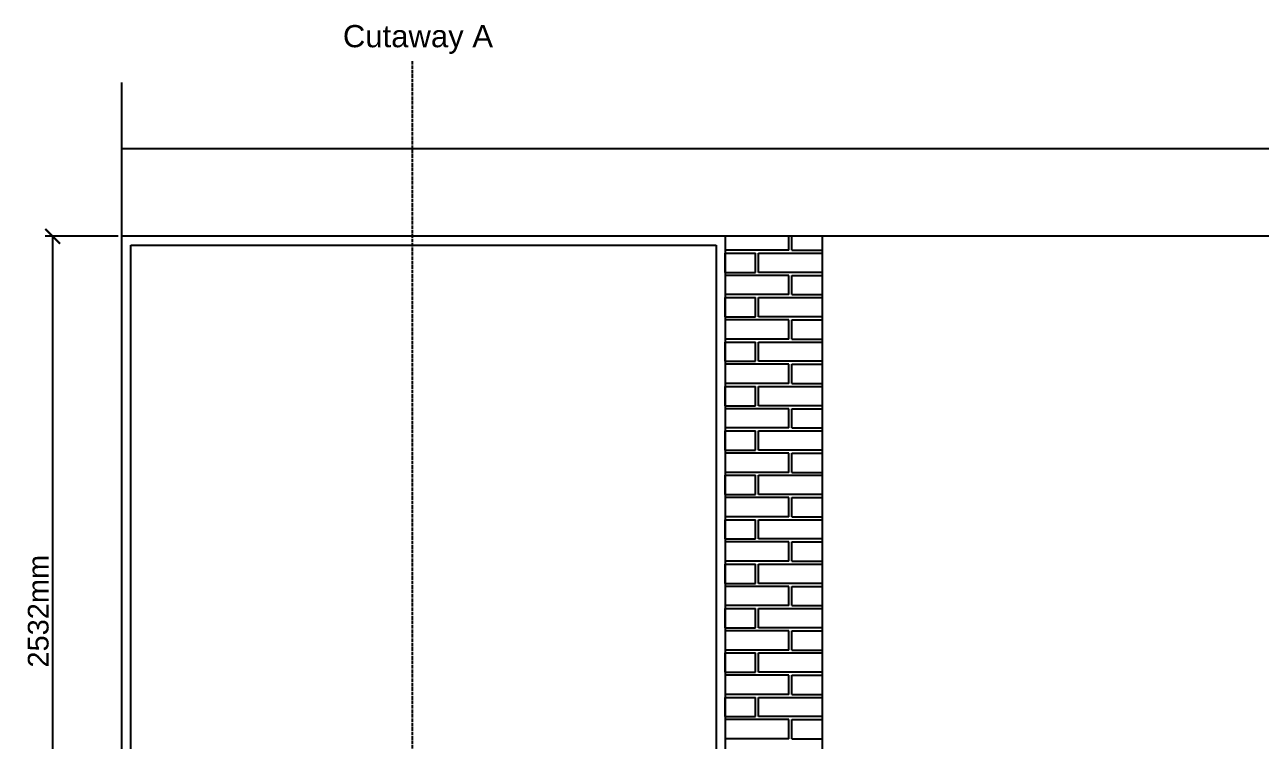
# Model space of a CAD drawing. Header units: millimetres. Extents: x -11841 to 102317, y -68819 to 40378.
# Drawn here: x 55151 to 59320, y 4018 to 6435 of the extents above; entities that cross this region are included whole.
import ezdxf

# ---------------------------------------------------------------- set-up
doc = ezdxf.new("R2010")
doc.units = ezdxf.units.MM
doc.linetypes.add('ACAD_ISO02W100', pattern=[15, 12, -3])
doc.styles.get("Standard").update_dxf_attribs({"font": 'Arial.ttf'})
doc.dimstyles.new('JRMStyle', dxfattribs={"dimtxt": 3.5, "dimasz": 2.5, "dimexe": 1.25, "dimexo": 0.625, "dimtad": 1, "dimdec": 0, "dimdsep": 46, "dimtxsty": 'Standard', "dimblk": 'ARCHTICK', "dimblk1": 'ARCHTICK', "dimblk2": 'ARCHTICK', "dimcen": 2.5, "dimadec": 0, "dimazin": 0, "dimtfac": 1, "dimtdec": 0, "dimtmove": 0, "dimatfit": 3, "dimldrblk": 'ARCHTICK', "dimfxl": 1, "dimarcsym": 0})

# ---------------------------------------------------------------- blocks, each defined once
blk = doc.blocks.new('_ArchTick')
at = {"color": 0, "linetype": 'ByBlock', "const_width": 0.15}
blk.add_lwpolyline([(-0.5, -0.5), (0.5, 0.5)], dxfattribs=at)
blk = doc.blocks.new('*D61')
at = {"color": 0, "lineweight": -2, "ltscale": 0.58, "transparency": 16777216}
for p, q in [((55466.8, 5719.8), (55220.4, 5719.8)), ((55245.4, 5719.8), (55245.4, 3187.8)), ((55466.8, 3187.8), (55220.4, 3187.8))]:
    blk.add_line(p, q, dxfattribs=at)
at = {"layer": 'Defpoints', "color": 0, "ltscale": 0.58, "transparency": 16777216}
for p in [(55479.3, 5719.8), (55245.4, 3187.8), (55479.3, 3187.8)]:
    blk.add_point(p, dxfattribs=at)
at = {"color": 0, "lineweight": -2, "ltscale": 0.58, "transparency": 16777216, "xscale": 50, "yscale": 50, "zscale": 50}
for p, rotation in [((55245.4, 5719.8), 90), ((55245.4, 3187.8), 270)]:
    blk.add_blockref('_ArchTick', p, dxfattribs=dict(at, rotation=rotation))
at = {"color": 0, "ltscale": 0.58, "transparency": 16777216, "insert": (55197.2, 4453.8), "char_height": 70, "attachment_point": 5, "rotation": 90}
blk.add_mtext('2532mm', dxfattribs=at)

msp = doc.modelspace()

# ---------------------------------------------------------------- linework, layer by layer
at = {"linetype": 'ACAD_ISO02W100'}
msp.add_line((56458.6, 6311.9), (56458.6, 1712.9), dxfattribs=at)
for p, q in [((55479.3, 1987.8), (55479.3, 6239.7)), ((60753.3, 6015.8), (55479.3, 6015.8)), ((60733.3, 5719.8), (55479.3, 5719.8)), ((57514.3, 5719.8), (57514.3, 5672.8)), ((57514.3, 5719.8), (57514.3, 3187.8)), ((57729.3, 5672.8), (57729.3, 5719.8)), ((57739.3, 5672.8), (57739.3, 5719.8)), ((57841.8, 5719.8), (57841.8, 5672.8)), ((57841.8, 5719.8), (57841.8, 2212.8)), ((55509.3, 3232.8), (55509.3, 5689.8)), ((55509.3, 5689.8), (57484.3, 5689.8)), ((57484.3, 5689.8), (57484.3, 3232.8)), ((57729.3, 5672.8), (57514.3, 5672.8)), ((57739.3, 5672.8), (57841.8, 5672.8)), ((57514.3, 5597.8), (57514.3, 5662.8)), ((57514.3, 5662.8), (57616.8, 5662.8)), ((57616.8, 5597.8), (57616.8, 5662.8)), ((57626.8, 5597.8), (57626.8, 5662.8)), ((57626.8, 5662.8), (57841.8, 5662.8)), ((57841.8, 5662.8), (57841.8, 5597.8)), ((57514.3, 5597.8), (57616.8, 5597.8)), ((57729.3, 5587.8), (57514.3, 5587.8)), ((57514.3, 5587.8), (57514.3, 5522.8)), ((57841.8, 5597.8), (57626.8, 5597.8)), ((57729.3, 5522.8), (57729.3, 5587.8)), ((57739.3, 5522.8), (57739.3, 5587.8)), ((57739.3, 5587.8), (57841.8, 5587.8)), ((57841.8, 5587.8), (57841.8, 5522.8)), ((57729.3, 5522.8), (57514.3, 5522.8)), ((57514.3, 5447.8), (57514.3, 5512.8)), ((57514.3, 5512.8), (57616.8, 5512.8)), ((57616.8, 5447.8), (57616.8, 5512.8)), ((57626.8, 5447.8), (57626.8, 5512.8)), ((57626.8, 5512.8), (57841.8, 5512.8)), ((57739.3, 5522.8), (57841.8, 5522.8)), ((57841.8, 5512.8), (57841.8, 5447.8)), ((57514.3, 5447.8), (57616.8, 5447.8)), ((57729.3, 5437.8), (57514.3, 5437.8)), ((57514.3, 5437.8), (57514.3, 5372.8)), ((57841.8, 5447.8), (57626.8, 5447.8)), ((57729.3, 5372.8), (57729.3, 5437.8)), ((57739.3, 5372.8), (57739.3, 5437.8)), ((57739.3, 5437.8), (57841.8, 5437.8)), ((57841.8, 5437.8), (57841.8, 5372.8)), ((57729.3, 5372.8), (57514.3, 5372.8)), ((57514.3, 5297.8), (57514.3, 5362.8)), ((57514.3, 5362.8), (57616.8, 5362.8)), ((57616.8, 5297.8), (57616.8, 5362.8)), ((57626.8, 5297.8), (57626.8, 5362.8)), ((57626.8, 5362.8), (57841.8, 5362.8)), ((57739.3, 5372.8), (57841.8, 5372.8)), ((57841.8, 5362.8), (57841.8, 5297.8)), ((57514.3, 5297.8), (57616.8, 5297.8)), ((57841.8, 5297.8), (57626.8, 5297.8)), ((57729.3, 5287.8), (57514.3, 5287.8)), ((57514.3, 5287.8), (57514.3, 5222.8)), ((57729.3, 5222.8), (57729.3, 5287.8)), ((57739.3, 5222.8), (57739.3, 5287.8)), ((57739.3, 5287.8), (57841.8, 5287.8)), ((57841.8, 5287.8), (57841.8, 5222.8)), ((57729.3, 5222.8), (57514.3, 5222.8)), ((57514.3, 5147.8), (57514.3, 5212.8)), ((57514.3, 5212.8), (57616.8, 5212.8)), ((57616.8, 5147.8), (57616.8, 5212.8)), ((57626.8, 5147.8), (57626.8, 5212.8)), ((57626.8, 5212.8), (57841.8, 5212.8)), ((57739.3, 5222.8), (57841.8, 5222.8)), ((57841.8, 5212.8), (57841.8, 5147.8)), ((57514.3, 5147.8), (57616.8, 5147.8)), ((57729.3, 5137.8), (57514.3, 5137.8)), ((57514.3, 5137.8), (57514.3, 5072.8)), ((57841.8, 5147.8), (57626.8, 5147.8)), ((57729.3, 5072.8), (57729.3, 5137.8)), ((57739.3, 5072.8), (57739.3, 5137.8)), ((57739.3, 5137.8), (57841.8, 5137.8)), ((57841.8, 5137.8), (57841.8, 5072.8)), ((57729.3, 5072.8), (57514.3, 5072.8)), ((57514.3, 4997.8), (57514.3, 5062.8)), ((57514.3, 5062.8), (57616.8, 5062.8)), ((57616.8, 4997.8), (57616.8, 5062.8)), ((57626.8, 4997.8), (57626.8, 5062.8)), ((57626.8, 5062.8), (57841.8, 5062.8)), ((57739.3, 5072.8), (57841.8, 5072.8)), ((57841.8, 5062.8), (57841.8, 4997.8)), ((57514.3, 4997.8), (57616.8, 4997.8)), ((57729.3, 4987.8), (57514.3, 4987.8)), ((57514.3, 4987.8), (57514.3, 4922.8)), ((57841.8, 4997.8), (57626.8, 4997.8)), ((57729.3, 4922.8), (57729.3, 4987.8)), ((57739.3, 4922.8), (57739.3, 4987.8)), ((57739.3, 4987.8), (57841.8, 4987.8)), ((57841.8, 4987.8), (57841.8, 4922.8)), ((57729.3, 4922.8), (57514.3, 4922.8)), ((57739.3, 4922.8), (57841.8, 4922.8)), ((57514.3, 4847.8), (57514.3, 4912.8)), ((57514.3, 4912.8), (57616.8, 4912.8)), ((57616.8, 4847.8), (57616.8, 4912.8)), ((57626.8, 4847.8), (57626.8, 4912.8)), ((57626.8, 4912.8), (57841.8, 4912.8)), ((57841.8, 4912.8), (57841.8, 4847.8)), ((57514.3, 4847.8), (57616.8, 4847.8)), ((57729.3, 4837.8), (57514.3, 4837.8)), ((57514.3, 4837.8), (57514.3, 4772.8)), ((57841.8, 4847.8), (57626.8, 4847.8)), ((57729.3, 4772.8), (57729.3, 4837.8)), ((57739.3, 4772.8), (57739.3, 4837.8)), ((57739.3, 4837.8), (57841.8, 4837.8)), ((57841.8, 4837.8), (57841.8, 4772.8)), ((57729.3, 4772.8), (57514.3, 4772.8)), ((57514.3, 4697.8), (57514.3, 4762.8)), ((57514.3, 4762.8), (57616.8, 4762.8)), ((57616.8, 4697.8), (57616.8, 4762.8)), ((57626.8, 4697.8), (57626.8, 4762.8)), ((57626.8, 4762.8), (57841.8, 4762.8)), ((57739.3, 4772.8), (57841.8, 4772.8)), ((57841.8, 4762.8), (57841.8, 4697.8)), ((57514.3, 4697.8), (57616.8, 4697.8)), ((57729.3, 4687.8), (57514.3, 4687.8)), ((57514.3, 4687.8), (57514.3, 4622.8)), ((57841.8, 4697.8), (57626.8, 4697.8)), ((57729.3, 4622.8), (57729.3, 4687.8)), ((57739.3, 4622.8), (57739.3, 4687.8)), ((57739.3, 4687.8), (57841.8, 4687.8)), ((57841.8, 4687.8), (57841.8, 4622.8)), ((57729.3, 4622.8), (57514.3, 4622.8)), ((57514.3, 4547.8), (57514.3, 4612.8)), ((57514.3, 4612.8), (57616.8, 4612.8)), ((57616.8, 4547.8), (57616.8, 4612.8)), ((57626.8, 4547.8), (57626.8, 4612.8)), ((57626.8, 4612.8), (57841.8, 4612.8)), ((57739.3, 4622.8), (57841.8, 4622.8)), ((57841.8, 4612.8), (57841.8, 4547.8)), ((57514.3, 4547.8), (57616.8, 4547.8)), ((57841.8, 4547.8), (57626.8, 4547.8)), ((57729.3, 4537.8), (57514.3, 4537.8)), ((57514.3, 4537.8), (57514.3, 4472.8)), ((57729.3, 4472.8), (57729.3, 4537.8)), ((57739.3, 4472.8), (57739.3, 4537.8)), ((57739.3, 4537.8), (57841.8, 4537.8)), ((57841.8, 4537.8), (57841.8, 4472.8)), ((57729.3, 4472.8), (57514.3, 4472.8)), ((57514.3, 4397.8), (57514.3, 4462.8)), ((57514.3, 4462.8), (57616.8, 4462.8)), ((57616.8, 4397.8), (57616.8, 4462.8)), ((57626.8, 4397.8), (57626.8, 4462.8)), ((57626.8, 4462.8), (57841.8, 4462.8)), ((57739.3, 4472.8), (57841.8, 4472.8)), ((57841.8, 4462.8), (57841.8, 4397.8)), ((57514.3, 4397.8), (57616.8, 4397.8)), ((57729.3, 4387.8), (57514.3, 4387.8)), ((57514.3, 4387.8), (57514.3, 4322.8)), ((57841.8, 4397.8), (57626.8, 4397.8)), ((57729.3, 4322.8), (57729.3, 4387.8)), ((57739.3, 4322.8), (57739.3, 4387.8)), ((57739.3, 4387.8), (57841.8, 4387.8)), ((57841.8, 4387.8), (57841.8, 4322.8)), ((57729.3, 4322.8), (57514.3, 4322.8)), ((57514.3, 4247.8), (57514.3, 4312.8)), ((57514.3, 4312.8), (57616.8, 4312.8)), ((57616.8, 4247.8), (57616.8, 4312.8)), ((57626.8, 4247.8), (57626.8, 4312.8)), ((57626.8, 4312.8), (57841.8, 4312.8)), ((57739.3, 4322.8), (57841.8, 4322.8)), ((57841.8, 4312.8), (57841.8, 4247.8)), ((57514.3, 4247.8), (57616.8, 4247.8)), ((57729.3, 4237.8), (57514.3, 4237.8)), ((57514.3, 4237.8), (57514.3, 4172.8)), ((57841.8, 4247.8), (57626.8, 4247.8)), ((57729.3, 4172.8), (57729.3, 4237.8)), ((57739.3, 4172.8), (57739.3, 4237.8)), ((57739.3, 4237.8), (57841.8, 4237.8)), ((57841.8, 4237.8), (57841.8, 4172.8)), ((57729.3, 4172.8), (57514.3, 4172.8)), ((57739.3, 4172.8), (57841.8, 4172.8)), ((57514.3, 4097.8), (57514.3, 4162.8)), ((57514.3, 4162.8), (57616.8, 4162.8)), ((57616.8, 4097.8), (57616.8, 4162.8)), ((57626.8, 4097.8), (57626.8, 4162.8)), ((57626.8, 4162.8), (57841.8, 4162.8)), ((57841.8, 4162.8), (57841.8, 4097.8)), ((57514.3, 4097.8), (57616.8, 4097.8)), ((57729.3, 4087.8), (57514.3, 4087.8)), ((57514.3, 4087.8), (57514.3, 4022.8)), ((57841.8, 4097.8), (57626.8, 4097.8)), ((57729.3, 4022.8), (57729.3, 4087.8)), ((57739.3, 4022.8), (57739.3, 4087.8)), ((57739.3, 4087.8), (57841.8, 4087.8)), ((57841.8, 4087.8), (57841.8, 4022.8)), ((57729.3, 4022.8), (57514.3, 4022.8)), ((57739.3, 4022.8), (57841.8, 4022.8))]:
    msp.add_line(p, q)

# ---------------------------------------------------------------- texts
at = {"insert": (56224.8, 6433.4), "char_height": 75, "attachment_point": 1}
msp.add_mtext_dynamic_manual_height_columns('Cutaway A', width=2143.269, gutter_width=12.5, heights=[0], dxfattribs=at)

# ---------------------------------------------------------------- dimensions: what is measured, and where the dimension line sits
at = {"ltscale": 0.58}
dim = msp.add_linear_dim(base=(55245.4, 3187.8), p1=(55479.3, 5719.8), p2=(55479.3, 3187.8), angle=90, dimstyle='JRMStyle', override={"dimpost": 'mm'}, dxfattribs=at)
dim.commit()
dim.dimension.update_dxf_attribs({"geometry": '*D61', "text_midpoint": (55197.2, 4453.8)})

doc.saveas('drawing.dxf')
